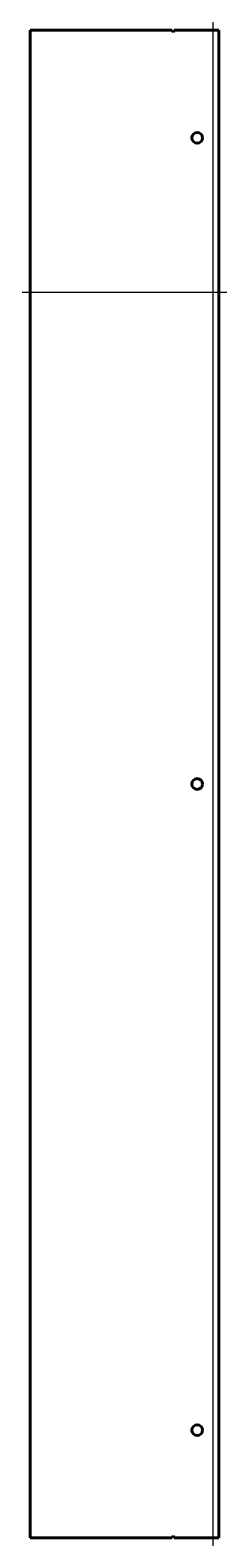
# Model space of a CAD drawing. Header units: millimetres. Extents: x -40 to 48, y -278 to 422.
import ezdxf

# ---------------------------------------------------------------- set-up
doc = ezdxf.new("R2010")
doc.units = ezdxf.units.MM
doc.linetypes.add('K5LT_BASIC', pattern=[0])
doc.layers.add('Системный слой', color=7, linetype='Continuous')

msp = doc.modelspace()

# ---------------------------------------------------------------- linework, layer by layer
at = {"layer": 'Системный слой', "color": 5, "linetype": 'K5LT_BASIC', "lineweight": 60, "true_color": 0x0000ff}
for p, q in [((-39.85, -278.39), (-39.85, 421.61)), ((-39.85, 421.61), (25.85, 421.61)), ((25.85, 421.61), (26.35, 420.61)), ((26.35, 420.61), (26.85, 421.61)), ((26.85, 421.61), (47.55, 421.61)), ((47.55, 421.61), (47.55, -278.39)), ((25.85, -278.39), (-39.85, -278.39)), ((25.85, -278.39), (26.35, -277.39)), ((26.35, -277.39), (26.85, -278.39)), ((47.55, -278.39), (26.85, -278.39))]:
    msp.add_line(p, q, dxfattribs=at)
at = {"layer": 'Системный слой', "color": 9, "true_color": 0xdca5c1}
for p, direction in [((44.9, 316.01), (0, 1)), ((0, 300), (1, 0))]:
    msp.add_xline(p, direction, dxfattribs=at)
at = {"layer": 'Системный слой', "color": 5, "linetype": 'K5LT_BASIC', "lineweight": 60, "true_color": 0x0000ff}
for centre in [(37.55, 371.61), (37.55, 71.61), (37.55, -228.39)]:
    msp.add_circle(centre, 2.5, dxfattribs=at)

doc.saveas('drawing.dxf')
